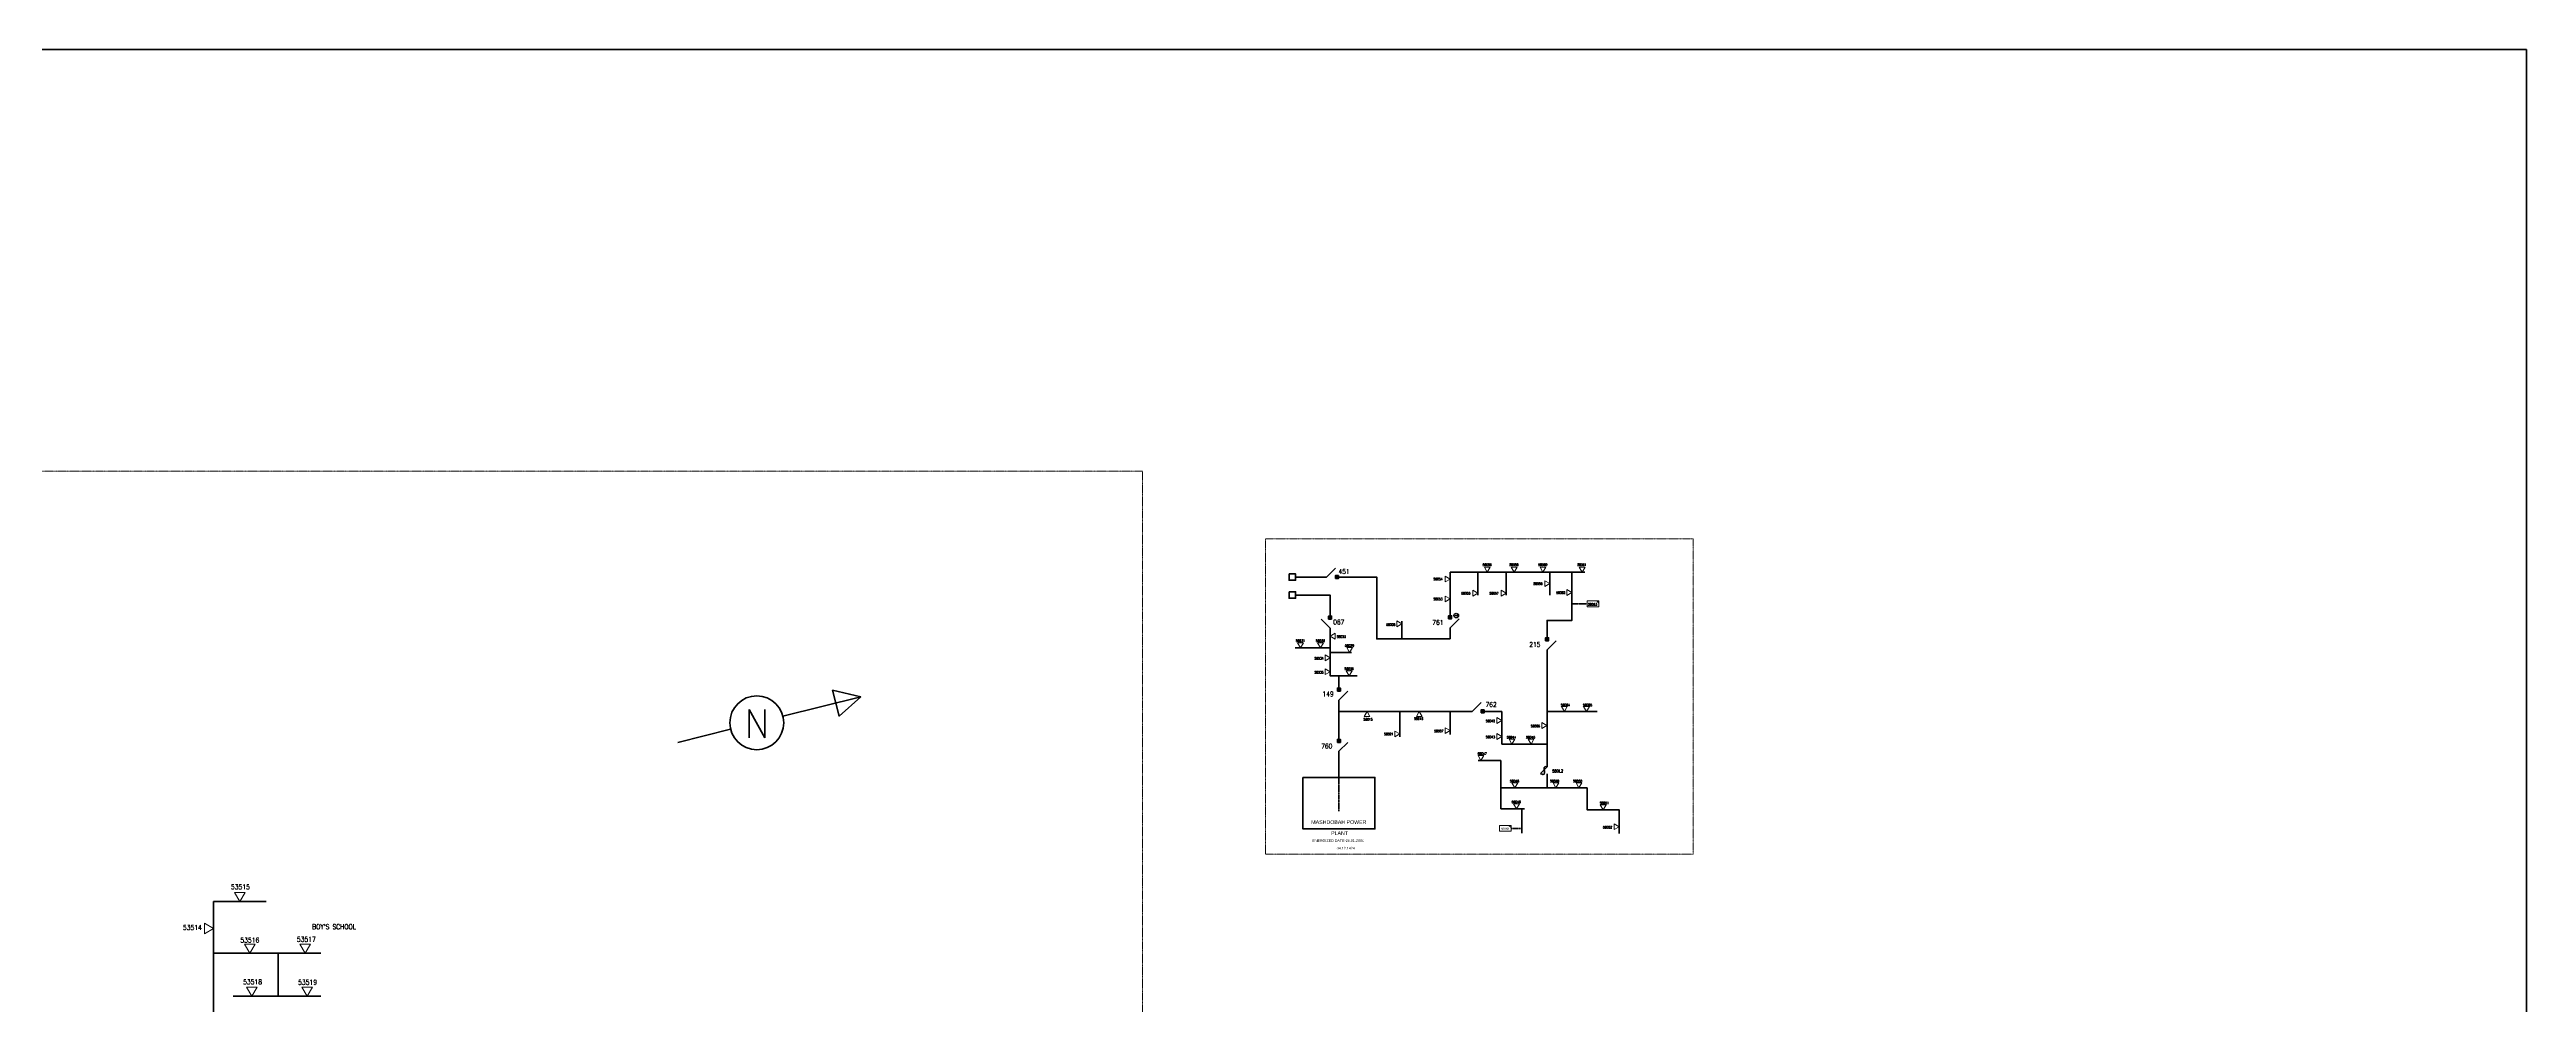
# Model space of a CAD drawing. Header units: metres. Extents: x 65984 to 144644, y -19036 to 23726.
# Drawn here: x 141026 to 144644, y 21440 to 22835 of the extents above; entities that cross this region are included whole.
import ezdxf
from ezdxf.enums import TextEntityAlignment as Align

# ---------------------------------------------------------------- set-up
doc = ezdxf.new("R2010")
doc.units = ezdxf.units.M
doc.header["$MEASUREMENT"] = 0
doc.linetypes.add('DGN Style 3', pattern=[0.013877, 0, -0.013877])
doc.linetypes.add('DGN Style 7', pattern=[2, 0.9, -0.4, 0.3, -0.4])
doc.layers.get('0').update_dxf_attribs({"color": 95, "lineweight": 40})
for name, color, linetype, lineweight in [('EXI TRANS 3PH', 7, 'Continuous', 0), ('FDR  1  16', 234, 'Continuous', 40), ('FDR  2  02', 36, 'Continuous', 40), ('FDR  2  03', 240, 'Continuous', 40), ('FDR  2  05', 154, 'Continuous', 40), ('FDR  2  17', 98, 'Continuous', 40), ('FDR  2  19', 172, 'Continuous', 40), ('FDR  3  01', 30, 'Continuous', 40), ('FDR  3  02', 251, 'Continuous', 40), ('FDR  3  06', 59, 'Continuous', 40), ('O H MAIN FEEDER', 4, 'Continuous', 100), ('RMU', 30, 'Continuous', 120), ('SW N O', 114, 'Continuous', 30)]:
    doc.layers.add(name, color=color, linetype=linetype, lineweight=lineweight)
doc.styles.add('Style-ENGINEERING', font='ENGINEERING.shx')
doc.styles.add('Style-msdefault', font='msdefault.shx')
doc.styles.add('Style-STANDARD', font='STANDARD.shx')

# ---------------------------------------------------------------- blocks, each defined once
blk = doc.blocks.new('TF_8')
at = {"color": 0, "linetype": 'ByBlock', "lineweight": -2}
blk.add_line((6.3, 4.95), (9.9, 1.35), dxfattribs=at)
blk.add_3dface([(-10.1, 4.95), (9.9, 4.95), (9.9, -5.05), (-10.1, -5.05)], dxfattribs=at)
blk = doc.blocks.new('ABS2')
at = {"color": 0, "linetype": 'ByBlock', "lineweight": -2}
for q in [(-60, 87), (0, 0)]:
    blk.add_line((0, 27), q, dxfattribs=at)
at = {"color": 0, "linetype": 'ByBlock', "lineweight": -2, "flags": 128}
for points in [[(10, 87), (-10, 87), (-10, 107), (10, 107)], [(8, 99), (8, 99), (8, 99), (8, 99)]]:
    blk.add_lwpolyline(points, close=True, dxfattribs=at)
at = {"color": 0, "linetype": 'ByBlock', "lineweight": -2}
for points in [[(10, 87), (-10, 87), (10, 107), (-10, 107)], [(8, 99), (8, 99), (8, 99)]]:
    blk.add_solid(points, dxfattribs=at)
blk = doc.blocks.new('FUSE01')
at = {"color": 0, "linetype": 'ByBlock', "lineweight": -2}
blk.add_line((0, -17.15), (0, -22.55), dxfattribs=at)
at = {"color": 0, "linetype": 'ByBlock', "lineweight": -2, "flags": 128}
blk.add_lwpolyline([(0, 0.05), (0, -5.75), (-11.2, -16.95)], dxfattribs=at)
at = {"color": 0, "linetype": 'ByBlock', "lineweight": -2}
blk.add_open_spline([(-11.2, -16.95), (3.4, -25.35), (-11.6, -1.35), (0, -5.75)], degree=3, dxfattribs=at)
blk = doc.blocks.new('*U984')
at = {"layer": 'SW N O', "color": 3, "ltscale": 0.426762}
blk.add_circle((0, 0), 16.8, dxfattribs=at)
at = {"layer": 'SW N O', "color": 3, "style": 'Style-STANDARD'}
blk.add_text('N.O.', height=9.6, dxfattribs=at).set_placement((2, 0), align=Align.MIDDLE_CENTER)
blk = doc.blocks.new('TRA1_3')
at = {"layer": 'EXI TRANS 3PH', "color": 1, "linetype": 'Continuous', "lineweight": 0, "extrusion": (0, 0, -1), "flags": 128}
blk.add_lwpolyline([(-10, -17), (0, 0), (10, -17)], close=True, dxfattribs=at)
blk = doc.blocks.new('TRA1_2')
at = {"layer": 'EXI TRANS 3PH', "color": 1, "linetype": 'Continuous', "lineweight": 0, "xscale": 1.000046566207833, "yscale": 1.000046566207833, "zscale": 1.000046566207833, "rotation": 180}
blk.add_blockref('TRA1_3', (0, 0), dxfattribs=at)
blk = doc.blocks.new('*U1473')
at = {"layer": 'FDR  2  05', "color": 94, "linetype": 'Continuous', "lineweight": 53}
for p, q in [((71, 25), (472, 125)), ((-199, -42), (-472, -110))]:
    blk.add_line(p, q, dxfattribs=at)
at = {"layer": 'FDR  2  05', "color": 94, "linetype": 'Continuous', "lineweight": 53, "flags": 128}
blk.add_lwpolyline([(327, 160), (472, 125), (361, 26)], close=True, dxfattribs=at)
at = {"layer": 'FDR  2  05', "color": 94, "linetype": 'Continuous', "lineweight": 53}
blk.add_circle((-64, -9), 139, dxfattribs=at)
at = {"layer": 'FDR  3  01', "color": 121, "linetype": 'Continuous', "lineweight": 40, "style": 'Style-STANDARD'}
blk.add_text('N', height=147, dxfattribs=at).set_placement((-63, -13), align=Align.MIDDLE_CENTER)

msp = doc.modelspace()

# ---------------------------------------------------------------- linework, layer by layer
at = {"layer": 'FDR  1  16', "linetype": 'Continuous', "lineweight": 40, "flags": 128}
msp.add_lwpolyline([(142857.1, 21771.7), (142962.2, 21771.7), (142962.2, 21696.4), (142857.1, 21696.4)], close=True, dxfattribs=at)
at = {"layer": 'FDR  2  05', "color": 94, "linetype": 'Continuous', "lineweight": 100}
for p, q in [((143112.5, 22071.7), (143112.5, 22037.7)), ((143001.7, 21974.1), (143001.7, 21999.9)), ((142998.7, 21868), (142998.7, 21831.2)), ((143072, 21868), (143072, 21834.4))]:
    msp.add_line(p, q, dxfattribs=at)
at = {"layer": 'FDR  2  05', "color": 94, "linetype": 'Continuous', "lineweight": 53}
for p, q in [((141265.8, 21251.7), (141265.8, 21590.5)), ((141265.8, 21590.5), (141342.9, 21590.5)), ((141265.8, 21514.9), (141422.7, 21514.9))]:
    msp.add_line(p, q, dxfattribs=at)
at = {"layer": 'FDR  2  05', "color": 94, "linetype": 'Continuous', "lineweight": 53, "flags": 128}
for points in [[(141360.6, 21514.9), (141360.6, 21452.2)], [(141422.8, 21452.2), (141294.6, 21452.2)]]:
    msp.add_lwpolyline(points, dxfattribs=at)
at = {"layer": 'FDR  2  19', "color": 1, "linetype": 'DGN Style 3', "lineweight": 53}
for p, q in [((143249.9, 22025.1), (143272.4, 22025.1)), ((142909.7, 21722.2), (142909.7, 21777))]:
    msp.add_line(p, q, dxfattribs=at)
at = {"layer": 'FDR  2  19', "color": 1, "linetype": 'DGN Style 3', "lineweight": 120}
msp.add_line((143176.6, 21697.1), (143161.1, 21697.1), dxfattribs=at)
at = {"layer": 'FDR  3  06', "color": 131, "linetype": 'DGN Style 7', "lineweight": 0, "flags": 128}
msp.add_lwpolyline([(139446.2, 22219), (142622.6, 22219), (142622.6, 19838.8)], dxfattribs=at)
msp.add_lwpolyline([(143427, 22120.3), (142802.2, 22120.3), (142802.2, 21659.5), (143427, 21659.5)], close=True, dxfattribs=at)
at = {"layer": 'O H MAIN FEEDER', "lineweight": 120, "ltscale": 0.426762}
for p, q in [((143072, 22007.8), (143072, 22071.7)), ((143072, 22071.7), (143268.6, 22071.7)), ((143153.7, 22071.7), (143153.7, 22037.7)), ((143217.8, 22071.7), (143217.8, 22037.7)), ((143249.9, 22071.7), (143249.9, 22025.1)), ((142896.8, 21961.2), (142896.8, 21989.8)), ((143072, 21984.4), (143072, 21974.1)), ((142896.8, 21954.2), (142928.1, 21954.2)), ((142909.7, 21920.3), (142936.1, 21920.3)), ((142909.7, 21902.1), (142909.7, 21920.3)), ((142909.7, 21827.3), (142909.7, 21878.7)), ((142909.7, 21868), (143098.9, 21868)), ((143121.7, 21868), (143147.4, 21868)), ((143147.4, 21868), (143147.4, 21820.4)), ((143213.6, 21868), (143286.8, 21868)), ((143213.6, 21820.4), (143213.6, 21868)), ((143147.4, 21820.4), (143213.6, 21820.4)), ((143213.6, 21791.7), (143213.6, 21820.4)), ((142909.7, 21777), (142909.7, 21803.9)), ((143272.2, 21756.3), (143145.9, 21756.3)), ((143213.6, 21756.3), (143213.6, 21773.3)), ((143145.9, 21725.9), (143180.8, 21725.9)), ((143176.6, 21725.9), (143176.6, 21690.1))]:
    msp.add_line(p, q, dxfattribs=at)
at = {"layer": 'O H MAIN FEEDER', "lineweight": 200, "ltscale": 0.426762}
msp.add_line((142886, 22064.3), (142846.3, 22064.3), dxfattribs=at)
at = {"layer": 'O H MAIN FEEDER', "color": 140, "lineweight": 211, "ltscale": 0.498271, "flags": 128}
msp.add_lwpolyline([(106943.9, 22834.8), (144644.1, 22834.8), (144644.1, 19389.5), (106943.9, 19389.5)], close=True, dxfattribs=at)
at = {"layer": 'O H MAIN FEEDER', "lineweight": 120, "ltscale": 0.426762, "flags": 128}
for points in [[(142836.9, 22069), (142846.3, 22069), (142846.3, 22059.6), (142836.9, 22059.6)], [(142836.9, 22042.8), (142846.3, 22042.8), (142846.3, 22033.4), (142836.9, 22033.4)]]:
    msp.add_lwpolyline(points, close=True, dxfattribs=at)
for points in [[(142896.8, 22007.3), (142896.8, 22038.1), (142846.3, 22038.1)], [(143213.6, 21975.6), (143213.6, 22001), (143249.9, 22001), (143249.9, 22025.1)], [(142909.7, 21920.3), (142896.8, 21920.3), (142896.8, 21961.2), (142845.5, 21961.2)], [(143213.6, 21868), (143213.6, 21956.4)], [(143145.9, 21725.9), (143145.9, 21796.4), (143113.2, 21796.4)], [(143272.2, 21756.3), (143272.2, 21724.4), (143318.8, 21724.4), (143318.8, 21689.6)]]:
    msp.add_lwpolyline(points, dxfattribs=at)
at = {"layer": 'O H MAIN FEEDER', "lineweight": 200, "ltscale": 0.426762, "flags": 128}
msp.add_lwpolyline([(143072, 21974.1), (142964.9, 21974.1), (142964.9, 22064.3), (142909.1, 22064.3)], dxfattribs=at)

# ---------------------------------------------------------------- block references
at = {"layer": 'EXI TRANS 3PH', "color": 1, "linetype": 'Continuous', "lineweight": 0}
for p, xscale, yscale, zscale, rotation in [((143126.4, 22071.7), 0.4267622666565716, 0.4267622666565716, 0.4267622666565716, 359.9999999999999), ((143165.5, 22071.7), 0.4267622666565716, 0.4267622666565716, 0.4267622666565716, 359.9999999999999), ((143207.7, 22071.7), 0.4267622666565716, 0.4267622666565716, 0.4267622666565716, 359.9999999999999), ((143264.8, 22071.7), 0.4267622666565716, 0.4267622666565716, 0.4267622666565716, 359.9999999999999), ((143072, 22061.5), 0.4267622666565716, 0.4267622666565716, 0.4267622666565716, 89.99999999999997), ((143072, 22032.4), 0.4267622666565716, 0.4267622666565716, 0.4267622666565716, 89.99999999999997), ((143112.5, 22040.8), 0.4267622666565716, 0.4267622666565716, 0.4267622666565716, 89.99999999999997), ((143153.7, 22040.8), 0.4267622666565716, 0.4267622666565716, 0.4267622666565716, 89.99999999999997), ((143217.8, 22054.7), 0.4267622666565716, 0.4267622666565716, 0.4267622666565716, 89.99999999999997), ((143249.9, 22041.7), 0.4267622666565716, 0.4267622666565716, 0.4267622666565716, 89.99999999999997), ((143001.7, 21995.9), 0.4267622666565716, 0.4267622666565716, 0.4267622666565716, 89.99999999999997), ((142853.5, 21961.2), 0.4267622666565716, 0.4267622666565716, 0.4267622666565716, 359.9999999999999), ((142882.8, 21961.2), 0.4267622666565716, 0.4267622666565716, 0.4267622666565716, 359.9999999999999), ((142925.3, 21954.2), 0.4267622666565716, 0.4267622666565716, 0.4267622666565716, 359.9999999999999), ((142896.8, 21946.4), 0.4267622666565716, 0.4267622666565716, 0.4267622666565716, 89.99999999999997), ((142896.8, 21926.1), 0.4267622666565716, 0.4267622666565716, 0.4267622666565716, 89.99999999999997), ((142924.7, 21920.3), 0.4267622666565716, 0.4267622666565716, 0.4267622666565716, 359.9999999999999), ((143147.4, 21854.8), 0.4267622666565716, 0.4267622666565716, 0.4267622666565716, 89.99999999999997), ((143213.5, 21847.4), 0.4267622666565716, 0.4267622666565716, 0.4267622666565716, 89.99999999999997), ((143238.9, 21868), 0.4267622666565716, 0.4267622666565716, 0.4267622666565716, 359.9999999999999), ((143271.2, 21868), 0.4267622666565716, 0.4267622666565716, 0.4267622666565716, 359.9999999999999), ((143072, 21840), 0.4267622666565716, 0.4267622666565716, 0.4267622666565716, 89.99999999999997), ((143147.4, 21831.4), 0.4267622666565716, 0.4267622666565716, 0.4267622666565716, 89.99999999999997), ((143162.4, 21820.4), 0.4267622666565716, 0.4267622666565716, 0.4267622666565716, 359.9999999999999), ((143190.3, 21820.4), 0.4267622666565716, 0.4267622666565716, 0.4267622666565716, 359.9999999999999), ((143117.1, 21796.4), 0.4267622666565716, 0.4267622666565716, 0.4267622666565716, 359.9999999999999), ((143166.7, 21756.3), 0.4267622666565716, 0.4267622666565716, 0.4267622666565716, 359.9999999999999), ((143226.7, 21756.3), 0.4267622666565716, 0.4267622666565716, 0.4267622666565716, 359.9999999999999), ((143260.2, 21756.3), 0.4267622666565716, 0.4267622666565716, 0.4267622666565716, 359.9999999999999), ((143169.1, 21725.9), 0.4267622666565716, 0.4267622666565716, 0.4267622666565716, 359.9999999999999), ((143295.5, 21724.4), 0.4267622666565716, 0.4267622666565716, 0.4267622666565716, 359.9999999999999), ((143318.8, 21699.7), 0.4267622666565716, 0.4267622666565716, 0.4267622666565716, 89.99999999999997), ((141304.4, 21590.5), 0.7767073253149598, 0.7767073253149598, 0.7767073253149598, 359.9999999999999), ((141265.8, 21551.2), 0.7767073253149598, 0.7767073253149598, 0.7767073253149598, 90.00000000000007), ((141318.8, 21514.9), 0.7767073253149598, 0.7767073253149598, 0.7767073253149598, 359.9999999999999), ((141400, 21514.9), 0.7767073253149598, 0.7767073253149598, 0.7767073253149598, 359.9999999999999), ((141321.9, 21452.2), 0.7767073253149598, 0.7767073253149598, 0.7767073253149598, 359.9999999999999), ((141402.6, 21452.2), 0.7767073253149598, 0.7767073253149598, 0.7767073253149598, 359.9999999999999)]:
    msp.add_blockref('TRA1_2', p, dxfattribs=dict(at, xscale=xscale, yscale=yscale, zscale=zscale, rotation=rotation))
at = {"layer": 'EXI TRANS 3PH', "color": 1, "linetype": 'Continuous', "lineweight": 0, "extrusion": (0, 0, -1), "xscale": 0.4267622666565716, "yscale": 0.4267622666565716, "zscale": 0.4267622666565716}
for p, rotation in [((-142896.8, 21978.1), 89.99999999999997), ((-142950.7, 21868), 179.9999999999999), ((-143027, 21868), 180), ((-142998.7, 21835.2), 269.9999999999999)]:
    msp.add_blockref('TRA1_2', p, dxfattribs=dict(at, rotation=rotation))
at = {"layer": 'FDR  2  02', "color": 5, "linetype": 'Continuous', "lineweight": 0, "xscale": 0.8535245333131425, "yscale": 0.8535245333131425, "zscale": 0.4267622666565712, "rotation": 359.9999999999999}
for p in [(143281, 22025.2), (143152.6, 21697.3)]:
    msp.add_blockref('TF_8', p, dxfattribs=at)
at = {"layer": 'FDR  2  03', "color": 121, "linetype": 'Continuous', "lineweight": 106, "xscale": 0.2186401340495828, "zscale": 0.2186401340495828}
for p, yscale, rotation in [((142885.6, 22064.3), 0.2186401340495828, 270.0001871742571), ((142896.8, 21983.9), 0.2186401340495828, 0.0001871742570772711), ((143072, 21984.4), -0.2186401340495838, 179.9998128257428), ((143213.6, 21952.2), -0.2186401340495838, 179.9998128257428), ((142909.7, 21878.7), -0.2186401340495838, 179.9998128257428), ((143098.3, 21868), 0.2186401340495828, 270.0001871742571), ((142909.7, 21803.9), -0.2186401340495838, 179.9998128257428)]:
    msp.add_blockref('ABS2', p, dxfattribs=dict(at, yscale=yscale, rotation=rotation))
at = {"layer": 'FDR  2  05', "color": 94, "linetype": 'Continuous', "lineweight": 53, "xscale": 0.2831228070032002, "yscale": 0.2831228070032002, "zscale": 0.2831228070032002}
msp.add_blockref('*U1473', (142077.5, 21854), dxfattribs=at)
at = {"layer": 'FDR  2  05', "color": 94, "linetype": 'Continuous', "lineweight": 100, "xscale": 0.8726772255124325, "yscale": 0.8726772255124325, "zscale": 0.8726772255124325, "rotation": 359.9996256514858}
msp.add_blockref('FUSE01', (143213.6, 21792.1), dxfattribs=at)
at = {"layer": 'SW N O', "color": 3, "xscale": 0.2013332033424737, "yscale": 0.2013332033424737, "zscale": 0.2013332033424737}
msp.add_blockref('*U984', (143081, 22008.1), dxfattribs=at)

# ---------------------------------------------------------------- texts
at = {"layer": 'FDR  2  17', "color": 7, "linetype": 'Continuous', "lineweight": 53, "attachment_point": 5, "line_spacing_factor": 0.86543, "style": 'Style-ENGINEERING'}
for s, insert, char_height in [('MASHDOBAH POWER\\P\\P PLANT', (142909.5, 21698.4), 5.548), ('ENERGIZED DATE-26.01.2004\\P   \\P               04.12.1424 \\P', (142908.6, 21673.9), 3.857)]:
    msp.add_mtext(s, dxfattribs=dict(at, insert=insert, char_height=char_height))
at = {"layer": 'FDR  3  01', "color": 121, "linetype": 'Continuous', "lineweight": 100, "style": 'Style-STANDARD'}
for s, p in [('451', (142917.2, 22072.5)), ('067', (142909.5, 21998.5)), ('761', (143054.2, 21998)), ('215', (143195.8, 21965.8)), ('149', (142893.8, 21893.5)), ('762', (143131.9, 21878.1)), ('760', (142891.9, 21817.5))]:
    msp.add_text(s, height=6.94, rotation=359.9998, dxfattribs=at).set_placement(p, align=Align.MIDDLE_CENTER)
at = {"layer": 'FDR  3  02', "color": 94, "linetype": 'Continuous', "lineweight": 53, "insert": (143229.1, 21781.1), "char_height": 4.27, "attachment_point": 5, "rotation": 359.9998, "style": 'Style-STANDARD'}
msp.add_mtext('580L2\\P', dxfattribs=at)
at = {"layer": 'RMU', "color": 6, "linetype": 'Continuous', "lineweight": 40, "style": 'Style-msdefault', "width": 0.909091}
msp.add_text('58068', height=3.22, dxfattribs=at).set_placement((143152.2, 21696.8), align=Align.MIDDLE_CENTER)
at = {"layer": 'RMU', "color": 6, "linetype": 'Continuous', "lineweight": 53, "char_height": 3.41, "attachment_point": 5, "line_spacing_factor": 0.6, "style": 'Style-STANDARD'}
for s, insert in [('58056', (143126.1, 22082.3)), ('58058', (143165.2, 22082.3)), ('58060', (143207.4, 22082.3)), ('58061', (143264.5, 22082.3)), ('58054', (143054.4, 22061.4)), ('58053', (143054.4, 22032.3)), ('58055', (143095, 22040.7)), ('58057', (143136.2, 22040.7)), ('58059', (143200.3, 22054.6)), ('58062', (143233.7, 22041.6)), ('58038', (142985.4, 21995)), ('58031', (142853.3, 21971.3)), ('58032', (142882.6, 21971.3)), ('58033', (142913.1, 21977.2)), ('58029', (142925.1, 21964.3)), ('58034', (142880.5, 21945.5)), ('58035', (142880.5, 21925.2)), ('58036', (142924.5, 21930.4)), ('58015', (142952.2, 21856.3)), ('58016', (143026.1, 21857.5)), ('58042', (143130.9, 21854.1)), ('58064', (143240.4, 21877.5)), ('58065', (143272.7, 21877.5)), ('58021', (142982.4, 21835)), ('58007', (143055.5, 21839.3)), ('58043', (143130.9, 21830.7)), ('58044', (143161.5, 21830.4)), ('58045', (143189.5, 21830.4)), ('58066', (143196.6, 21846.6)), ('58047', (143118.9, 21806.4)), ('58046', (143166.1, 21766.3)), ('58049', (143224.8, 21766.3)), ('58050', (143258.3, 21766.3)), ('58048', (143168.5, 21735.9)), ('58051', (143297.3, 21734.4)), ('58052', (143301.9, 21698.9))]:
    msp.add_mtext(s, dxfattribs=dict(at, insert=insert))
at = {"layer": 'RMU', "color": 6, "linetype": 'Continuous', "lineweight": 53, "insert": (143273.5, 22026), "char_height": 3.42, "attachment_point": 1, "rotation": 0.0002, "style": 'Style-STANDARD'}
msp.add_mtext('58063', dxfattribs=at)
at = {"layer": 'RMU', "color": 6, "linetype": 'Continuous', "lineweight": 40, "char_height": 7.08, "attachment_point": 5, "style": 'Style-STANDARD'}
for s, insert in [('53515^J', (141305.2, 21611.8)), ('53514', (141235.1, 21552.4)), ('53516^J', (141319, 21534)), ('53517^J', (141401.5, 21535.2)), ("BOY'S SCHOOL\\P", (141442, 21553.6)), ('53518^J', (141323, 21473.1)), ('53519^J', (141403.3, 21472.4))]:
    msp.add_mtext(s, dxfattribs=dict(at, insert=insert))

doc.saveas('drawing.dxf')
